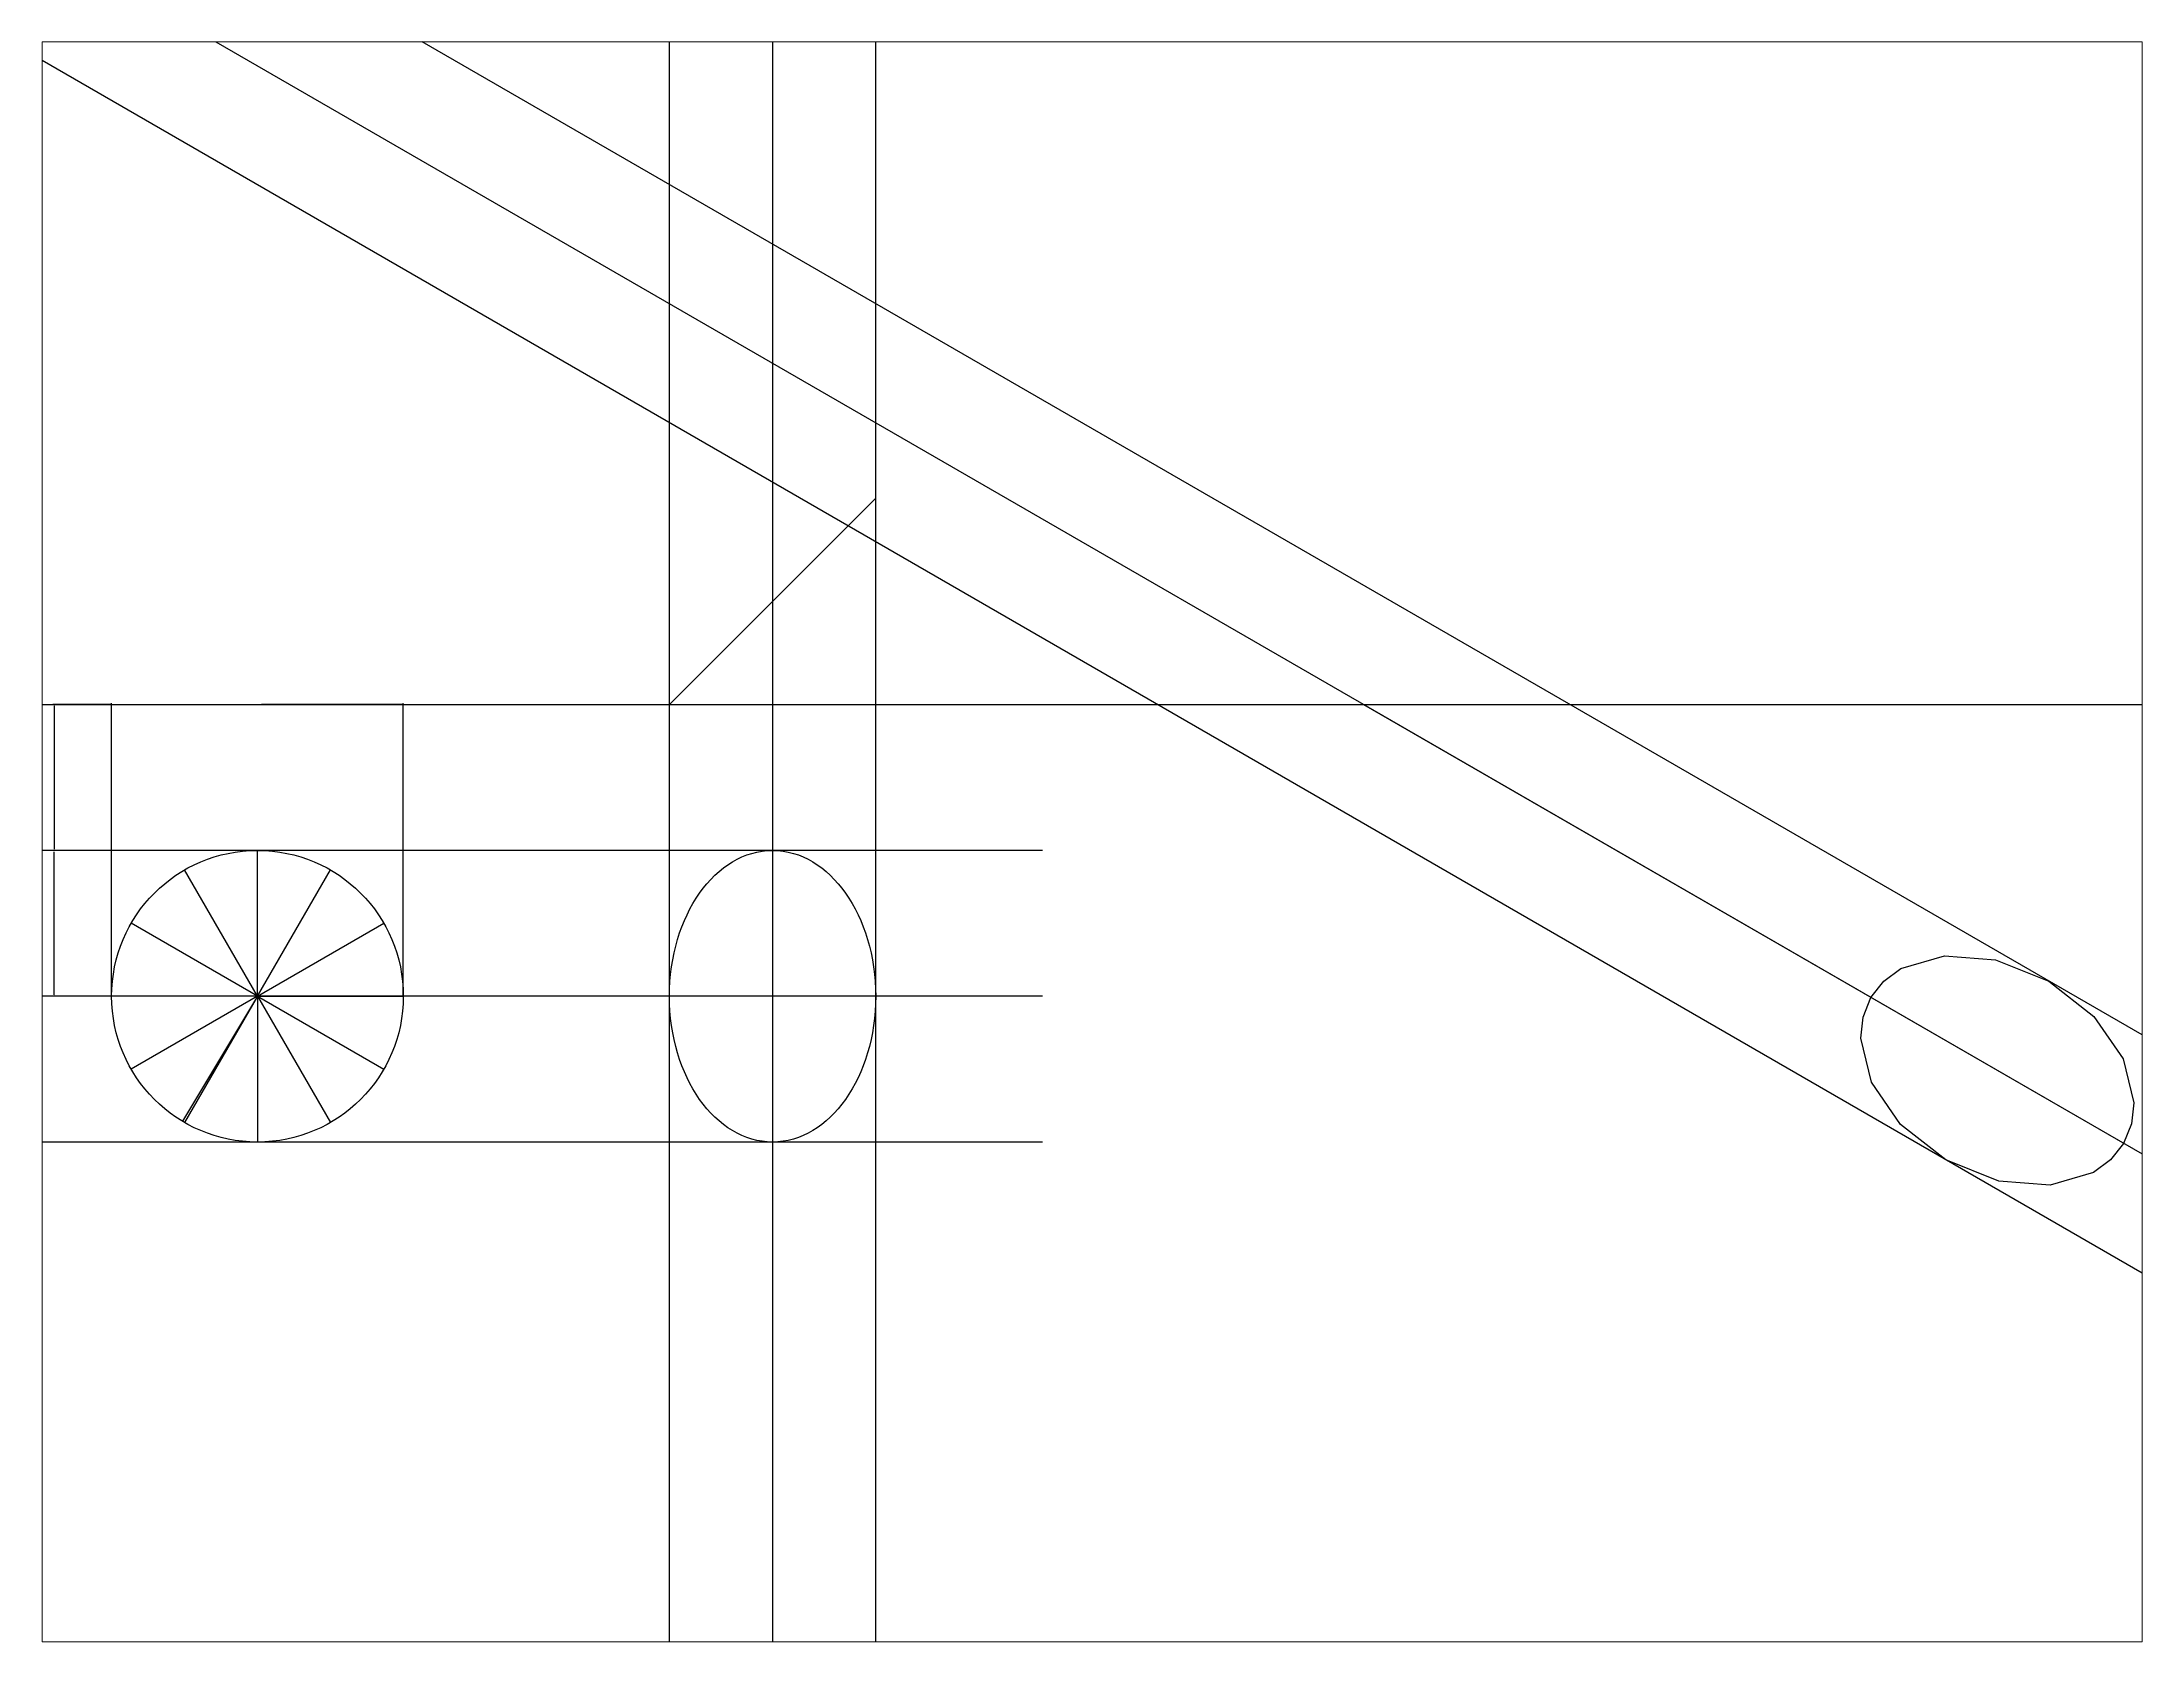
# Paper-space layout 'Layout1' of a CAD drawing. Header units: inches. Extents: x 1.05 to 9.45, y 0.8 to 7.2.
# The model-space entities are those that its viewports show. They can reach past a viewport. Long polylines and large blocks are cut down to what shows.
import ezdxf

# ---------------------------------------------------------------- set-up
doc = ezdxf.new("R2010")
doc.units = ezdxf.units.IN
doc.header["$MEASUREMENT"] = 0
doc.styles.get("Standard").update_dxf_attribs({"font": 'arial.ttf'})
doc.dimstyles.get("Standard").update_dxf_attribs({"dimtxt": 0.18, "dimasz": 0.18, "dimexe": 0.18, "dimexo": 0.0625, "dimgap": 0.09, "dimtad": 0, "dimtih": 1, "dimtoh": 1, "dimdec": 4, "dimzin": 0, "dimdsep": 46, "dimtxsty": 'Standard', "dimcen": 0.09, "dimadec": 0, "dimazin": 0, "dimtfac": 1, "dimtdec": 4, "dimtofl": 0, "dimtmove": 0, "dimatfit": 3, "dimfxl": 1, "dimtolj": 1, "dimtzin": 0, "dimarcsym": 0})

# ---------------------------------------------------------------- blocks, each defined once
blk = doc.blocks.new('*D6')
at = {"color": 0, "lineweight": -2, "transparency": 16777216}
for p, q in [((5, 64.86), (-3.01, 64.86)), ((-2.83, 64.68), (-2.83, 45.04)), ((-2.83, 25.04), (-2.83, 44.68)), ((5, 24.86), (-3.01, 24.86))]:
    blk.add_line(p, q, dxfattribs=at)
at = {"color": 0, "transparency": 16777216}
for points in [[(-2.86, 64.68), (-2.8, 64.68), (-2.83, 64.86)], [(-2.86, 25.04), (-2.8, 25.04), (-2.83, 24.86)]]:
    blk.add_solid(points, dxfattribs=at)
at = {"layer": 'Defpoints', "color": 0, "transparency": 16777216}
for p in [(-2.83, 64.86), (5.06, 64.86), (5.06, 24.86)]:
    blk.add_point(p, dxfattribs=at)
at = {"color": 0, "transparency": 16777216, "insert": (-2.83, 44.86), "char_height": 0.18, "attachment_point": 5}
blk.add_mtext('\\A1;40.0000', dxfattribs=at)
blk = doc.blocks.new('*D7')
at = {"color": 0, "lineweight": -2, "transparency": 16777216}
for p, q in [((5.06, 24.92), (5.06, 65.04)), ((5.24, 64.86), (24.53, 64.86)), ((44.88, 64.86), (25.6, 64.86)), ((45.06, 24.92), (45.06, 65.04))]:
    blk.add_line(p, q, dxfattribs=at)
at = {"color": 0, "transparency": 16777216}
for points in [[(5.24, 64.89), (5.24, 64.83), (5.06, 64.86)], [(44.88, 64.89), (44.88, 64.83), (45.06, 64.86)]]:
    blk.add_solid(points, dxfattribs=at)
at = {"layer": 'Defpoints', "color": 0, "transparency": 16777216}
for p in [(45.06, 64.86), (5.06, 24.86), (45.06, 24.86)]:
    blk.add_point(p, dxfattribs=at)
at = {"color": 0, "transparency": 16777216, "insert": (25.06, 64.86), "char_height": 0.18, "attachment_point": 5}
blk.add_mtext('\\A1;40.0000', dxfattribs=at)

msp = doc.modelspace()

# ---------------------------------------------------------------- linework, layer by layer
for p, q in [((81.56138, 64.86195), (109.84565, 93.14622)), ((25.06415, 24.86195), (25.06415, 44.86195)), ((25.06415, 24.86195), (25.06415, 44.86195)), ((25.06415, 24.86195), (15.06415, 42.18246)), ((25.06415, 24.86195), (35.06415, 42.18246)), ((25.06415, 24.86195), (7.74364, 34.86195)), ((25.06415, 24.86195), (42.38466, 34.86195)), ((25.06415, 24.86195), (5.06415, 24.86195)), ((25.06415, 24.86195), (7.74364, 14.86195)), ((25.06415, 24.86195), (14.76852, 7.71553)), ((25.06415, 24.86195), (15.06415, 7.54144)), ((25.06415, 24.86195), (25.06415, 4.86195)), ((25.06415, 24.86195), (35.06415, 7.54144)), ((25.06415, 24.86195), (45.06415, 24.86195)), ((25.06415, 24.86195), (42.38466, 14.86195)), ((25.06415, 24.86195), (25.06415, 4.86195))]:
    msp.add_line(p, q)
for p, direction in [((81.56138, 64.86195), (0, 1)), ((95.70351, 79.00409), (0, -1)), ((221.95168, 22.4366), (-0.866025404, 0.5)), ((109.84565, 93.14622), (0, 1)), ((216.7753, 41.75511), (0.866025404, -0.5)), ((211.59892, 61.07363), (-0.866025404, 0.5)), ((5.06415, 64.86195), (1, 0))]:
    msp.add_xline(p, direction)
for p, direction in [((176.75307, 64.86195), (0.866025404, -0.5)), ((132.74321, 44.86195), (-1, 0)), ((132.74321, 24.86195), (-1, 0)), ((132.74321, 4.86195), (-1, 0))]:
    msp.add_ray(p, direction)
msp.add_circle((25.06415, 24.86195), 20)
for centre, major_axis in [((95.70351, 24.86195), (0, 20)), ((263.66376, 14.68404), (-17.32051, 10))]:
    msp.add_ellipse(centre, major_axis=major_axis, ratio=0.707106781)

# ---------------------------------------------------------------- dimensions: what is measured, and where the dimension line sits
dim = msp.add_aligned_dim(p1=(5.06415, 24.86195), p2=(5.06415, 64.86195), distance=7.88927, dimstyle='Standard')
dim.commit()
dim.dimension.update_dxf_attribs({"geometry": '*D6', "text_midpoint": (-2.82512, 44.86195)})
dim = msp.add_linear_dim(base=(45.06415, 64.86195), p1=(5.06415, 24.86195), p2=(45.06415, 24.86195), dimstyle='Standard')
dim.commit()
dim.dimension.update_dxf_attribs({"geometry": '*D7', "text_midpoint": (25.06415, 64.86195)})

psp = doc.layouts.get("Layout1")

# ---------------------------------------------------------------- viewports
at = {"layer": '0'}
psp.add_viewport(center=(5.25, 4), size=(8.4, 6.4), view_center_point=(139.5119, 46.01283), view_height=219.4294469, dxfattribs=at)

doc.saveas('drawing.dxf')
